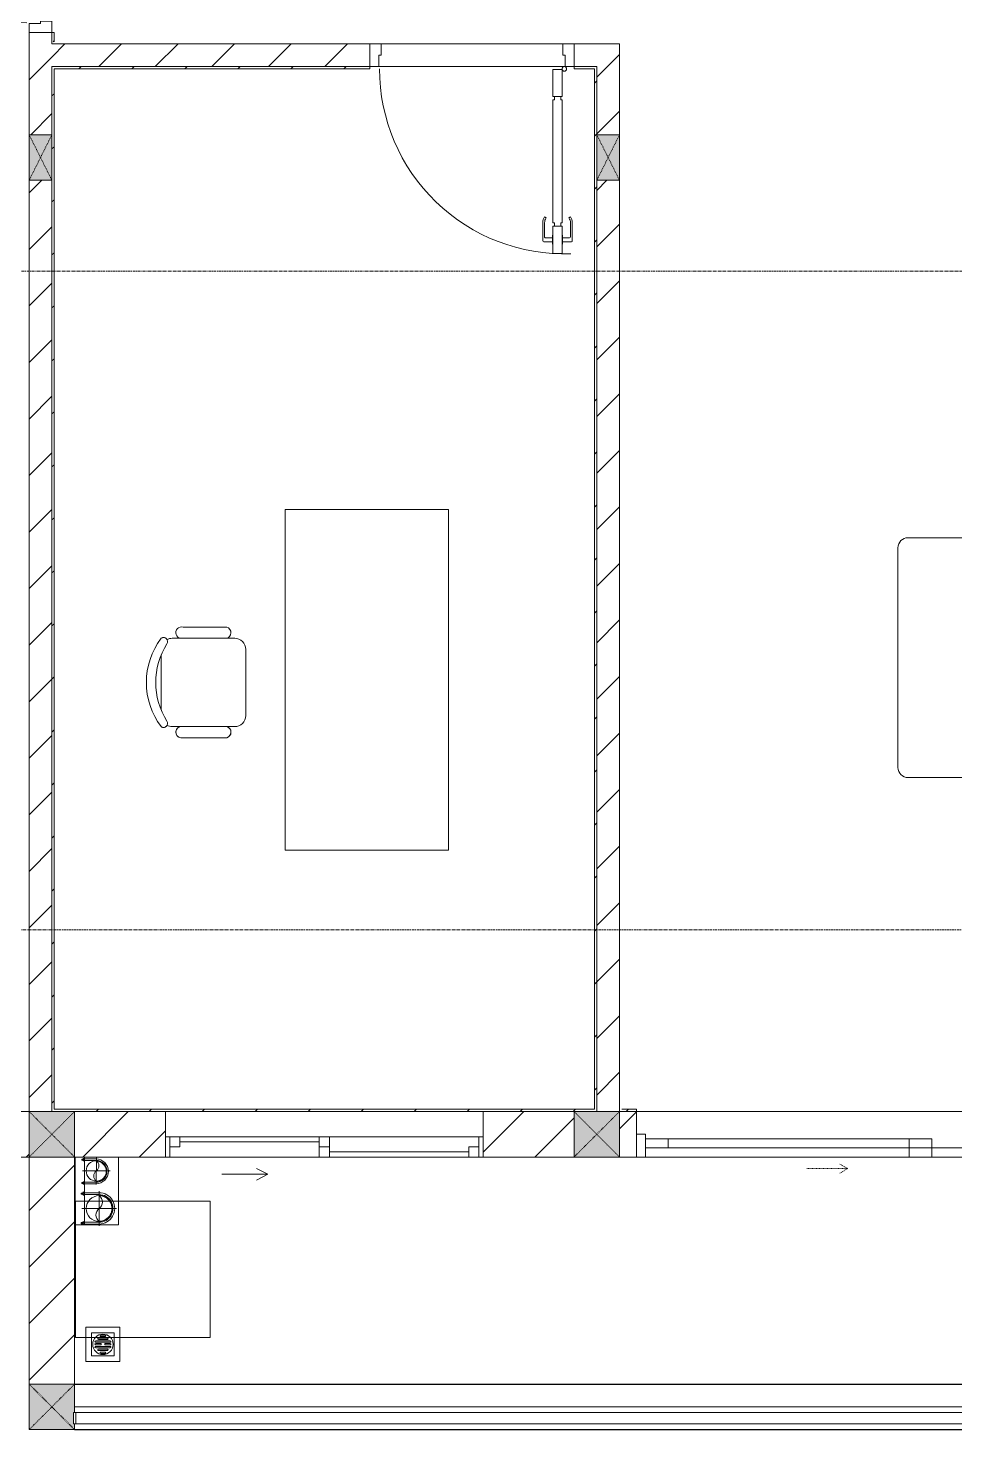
# Model space of a CAD drawing. Header units: millimetres. Extents: x -24439 to 198341, y -52871 to 149926.
# Drawn here: x 86273 to 90355, y 23335 to 29507 of the extents above; entities that cross this region are included whole.
import ezdxf

# ---------------------------------------------------------------- set-up
doc = ezdxf.new("R2010")
doc.units = ezdxf.units.MM
for name, pattern in [('Dash', [6, 3, -3]), ('Grid Line', [22.225, 12.7, -3.175, 3.175, -3.175]), ('IMPORT-CENTER _3_', [10.16, 6.35, -1.27, 1.27, -1.27])]:
    doc.linetypes.add(name, pattern=pattern)
for name, color, linetype, lineweight in [('0-1', 7, 'Continuous', 5), ('A-DETL-GENF-1', 9, 'Continuous', 9), ('A-DOOR', 31, 'Continuous', 9), ('A-DOOR-1', 9, 'Continuous', 9), ('A-DOOR-FRAM', 31, 'Continuous', 9), ('A-DOOR-HDLN', 31, 'Dash', 9), ('A-FLOR-1', 9, 'Continuous', 9), ('A-FLOR-HRAL', 11, 'Continuous', 9), ('A-GLAZ', 151, 'Continuous', 9), ('A-WALL', 113, 'Continuous', 9), ('A-WALL-1', 253, 'Continuous', 18), ('A-WALL-2', 9, 'Continuous', 9), ('A-WALL-3', 113, 'Continuous', 18), ('A-WALL-PATT-1', 10, 'Continuous', 9), ('A-WALL-PATT-2', 9, 'Continuous', 9), ('A-WALL-PATT-3', 111, 'Continuous', 9), ('G-IMPT', 8, 'Continuous', 9), ('G-IMPT-1', 9, 'Continuous', 9), ('G-IMPT-2', 8, 'IMPORT-CENTER _3_', 9), ('I-FURN', 30, 'Continuous', 9), ('I-FURN-1', 9, 'Continuous', 9), ('I-WALL-1', 253, 'Continuous', 18), ('M-EQPM', 50, 'Continuous', 9), ('S-BEAM-1', 9, 'Continuous', 9), ('S-COLS', 52, 'Continuous', 9), ('S-COLS-1', 254, 'Continuous', 5), ('S-COLS-2', 253, 'Continuous', 18), ('S-COLS-3', 9, 'Continuous', 9), ('S-COLS-4', 52, 'Continuous', 18), ('S-COLS-5', 52, 'Dash', 9), ('S-COLS-HDLN', 52, 'Dash', 9), ('S-COLS-HDLN-1', 9, 'Dash', 9), ('S-GRID-1', 1, 'Grid Line', 9)]:
    doc.layers.add(name, color=color, linetype=linetype, lineweight=lineweight)
pattern_1 = [(45, (0, 0), (-124.4508, 124.4508), [])]
pattern_2 = [(45, (0, 0), (-116.67262, 116.67262), [])]

# ---------------------------------------------------------------- blocks, each defined once
blk = doc.blocks.new('NCV_TKTC_KET CAU_rvt-1-TKCS_MB ĐỊNH VỊ CAO ĐỘ THIẾT KẾ')
at = {"layer": 'S-BEAM-1'}
for p, q in [((91652.5, 23535.3), (86477.6, 23535.3)), ((86477.6, 23335.3), (91652.5, 23335.3))]:
    blk.add_line(p, q, dxfattribs=at)
blk = doc.blocks.new('LOBBY_SOFA_1 - LOBBY_SOFA_1-V40-TKCS_MB ĐỊNH VỊ CAO ĐỘ THIẾT KẾ')
at = {"layer": 'I-FURN'}
for p, q in [((-2556, -10), (-2556, -660)), ((-708, -660), (-708, -10)), ((-2457, -66), (-2457, -660)), ((-807, -66), (-2457, -66)), ((-807, -660), (-807, -66)), ((-807, -143), (-2457, -143)), ((-1907, -143), (-1907, -660)), ((-1357, -143), (-1357, -660)), ((-3128.2, -193.5), (-2688.2, -193.5)), ((-3128.2, -633.5), (-3128.2, -193.5)), ((-2688.2, -193.5), (-2688.2, -633.5)), ((-575.9, -193.5), (-575.9, -633.5)), ((-135.9, -193.5), (-575.9, -193.5)), ((-135.9, -633.5), (-135.9, -193.5)), ((-2915.4, -269), (-2915.4, -401)), ((-348.6, -269), (-348.6, -401)), ((-2915.4, -357), (-2981.4, -423)), ((-2849.4, -423), (-2915.4, -357)), ((-414.6, -423), (-348.6, -357)), ((-348.6, -357), (-282.6, -423)), ((-2937.4, -423), (-3069.4, -423)), ((-2981.4, -423), (-2915.4, -489)), ((-2915.4, -489), (-2849.4, -423)), ((-2893.4, -423), (-2761.4, -423)), ((-370.6, -423), (-502.6, -423)), ((-348.6, -489), (-414.6, -423)), ((-282.6, -423), (-348.6, -489)), ((-326.6, -423), (-194.6, -423)), ((-2915.4, -445), (-2915.4, -577)), ((-348.6, -445), (-348.6, -577)), ((-2688.2, -633.5), (-3128.2, -633.5)), ((-2556, -660), (-708, -660)), ((-575.9, -633.5), (-135.9, -633.5)), ((-1160.3, -1020.5), (-2128.3, -1020.5)), ((-2172.3, -1064.5), (-2172.3, -1504.5)), ((-1116.3, -1504.5), (-1116.3, -1064.5)), ((-2128.3, -1548.5), (-1160.3, -1548.5))]:
    blk.add_line(p, q, dxfattribs=at)
for centre, radius in [((-2915.4, -423), 154), ((-348.6, -423), 154), ((-2915.4, -423), 22), ((-348.6, -423), 22)]:
    blk.add_circle(centre, radius, dxfattribs=at)
for centre, start, end in [((-2128.3, -1064.5), 90, 180), ((-1160.3, -1064.5), 0, 90), ((-2128.3, -1504.5), 180, 270), ((-1160.3, -1504.5), 270, 0)]:
    blk.add_arc(centre, 44, start, end, dxfattribs=at)
at = {"layer": 'I-FURN-1'}
for p, q in [((-2556, -10), (-2556, -660)), ((-708, -660), (-708, -10)), ((-2688.2, -193.5), (-3128.2, -193.5)), ((-3128.2, -193.5), (-3128.2, -633.5)), ((-2688.2, -633.5), (-2688.2, -193.5)), ((-135.9, -193.5), (-575.9, -193.5)), ((-575.9, -193.5), (-575.9, -633.5)), ((-135.9, -633.5), (-135.9, -193.5)), ((-3128.2, -633.5), (-2688.2, -633.5)), ((-2556, -660), (-708, -660)), ((-575.9, -633.5), (-135.9, -633.5)), ((-1160.3, -1020.5), (-2128.3, -1020.5)), ((-2172.3, -1064.5), (-2172.3, -1504.5)), ((-1116.3, -1504.5), (-1116.3, -1064.5)), ((-2128.3, -1548.5), (-1160.3, -1548.5))]:
    blk.add_line(p, q, dxfattribs=at)
for centre, start, end in [((-2128.3, -1064.5), 90, 180), ((-1160.3, -1064.5), 0, 90), ((-2128.3, -1504.5), 180, 270), ((-1160.3, -1504.5), 270, 0)]:
    blk.add_arc(centre, 44, start, end, dxfattribs=at)
blk = doc.blocks.new('BAN LV A - BAN LV A_dwg_ban hoc2-348006-TKCS_MB ĐỊNH VỊ CAO ĐỘ THIẾT KẾ')
at = {"layer": 'I-FURN'}
for p, q in [((145.8, 437.4), (-145.8, 437.4)), ((-194.4, 388.8), (-194.4, 113.4)), ((194.4, 113.4), (194.4, 388.8)), ((-243, 354.4), (-243, 162)), ((194.4, 351.4), (194.4, 150.8)), ((243.7, 162), (243.7, 354.4)), ((-120.5, 64.8), (120.5, 64.8))]:
    blk.add_line(p, q, dxfattribs=at)
at = {"layer": 'I-FURN', "flags": 128}
blk.add_lwpolyline([(-737.8, 610.5), (-737.8, 1330.5), (-154.9, 1330.5), (762.2, 1330.5), (762.2, 610.5)], close=True, dxfattribs=at)
at = {"layer": 'I-FURN'}
for centre, radius, start, end in [((-145.8, 388.8), 48.6, 90, 180), ((145.8, 388.8), 48.6, 360, 90), ((-218.7, 347.3), 25.3, 343.7398, 163.7398), ((219.4, 347.3), 25.3, 16.2602, 170.70537), ((-218.7, 154.9), 25.3, 163.7398, 16.2602), ((219.4, 154.9), 25.3, 189.29463, 16.2602), ((-180.2, 75.4), 17.8, 57.97259, 216.69006), ((-145.8, 113.4), 48.6, 180, 207.58444), ((0, 324), 324, 233.1301, 306.8699), ((0, 359.3), 318.2, 237.57575, 302.42425), ((180.2, 75.4), 17.8, 323.30994, 122.02741), ((145.8, 113.4), 48.6, 332.41556, 0)]:
    blk.add_arc(centre, radius, start, end, dxfattribs=at)
blk = doc.blocks.new('BAN LV A - BAN LV A_dwg-348005-TKCS_MB ĐỊNH VỊ CAO ĐỘ THIẾT KẾ')
at = {"extrusion": (0, 0, -1), "zscale": -1, "rotation": 180}
blk.add_blockref('BAN LV A - BAN LV A_dwg_ban hoc2-348006-TKCS_MB ĐỊNH VỊ CAO ĐỘ THIẾT KẾ', (-729, 1383.7), dxfattribs=at)
blk = doc.blocks.new('BAN LV A - BAN LV A-348231-TKCS_MB ĐỊNH VỊ CAO ĐỘ THIẾT KẾ')
at = {"layer": 'I-FURN-1'}
for p, q in [((534.6, 1270.3), (534.6, 1235.9)), ((923.4, 1232.9), (923.4, 1270.3)), ((486, 1221.7), (486, 1029.3)), ((972.7, 1029.3), (972.7, 1221.7)), ((534.6, 1029.3), (534.6, 994.9)), ((923.4, 994.9), (923.4, 1032.3)), ((583.2, 946.3), (874.8, 946.3)), ((1491.2, 773.2), (-8.8, 773.2)), ((-8.8, 773.2), (-8.8, 53.2)), ((1491.2, 53.2), (1491.2, 773.2)), ((-8.8, 53.2), (1491.2, 53.2))]:
    blk.add_line(p, q, dxfattribs=at)
for centre, radius, start, end in [((729, 1059.7), 324, 53.1301, 126.8699), ((548.9, 1308.3), 17.8, 143.30994, 240.59603), ((909.2, 1308.3), 17.8, 299.40397, 36.69006), ((510.3, 1228.8), 25.3, 16.2602, 196.2602), ((583.2, 1270.3), 48.6, 152.41556, 180), ((874.8, 1270.3), 48.6, 360, 27.58444), ((948.4, 1228.8), 25.3, 343.7398, 170.70537), ((510.3, 1036.4), 25.3, 196.2602, 343.7398), ((583.2, 994.9), 48.6, 180, 270), ((874.8, 994.9), 48.6, 270, 360), ((948.4, 1036.4), 25.3, 189.29463, 343.7398)]:
    blk.add_arc(centre, radius, start, end, dxfattribs=at)
blk.add_blockref('BAN LV A - BAN LV A_dwg-348005-TKCS_MB ĐỊNH VỊ CAO ĐỘ THIẾT KẾ', (0, 0))
blk = doc.blocks.new('MAY GIAT - MAY GIAT_dwg-V4-TKCS_MB ĐỊNH VỊ CAO ĐỘ THIẾT KẾ')
at = {"layer": 'G-IMPT-1', "flags": 128}
blk.add_lwpolyline([(5, 596.6), (5, 2.3), (605, 2.3), (605, 596.6)], close=True, dxfattribs=at)
blk = doc.blocks.new('MAY GIAT - MAY GIAT-V41-TKCS_MB ĐỊNH VỊ CAO ĐỘ THIẾT KẾ')
at = {"layer": 'I-FURN-1'}
for p, q in [((5, 596.6), (5, 2.3)), ((605, 596.6), (5, 596.6)), ((605, 2.3), (605, 596.6)), ((5, 2.3), (605, 2.3))]:
    blk.add_line(p, q, dxfattribs=at)
blk.add_blockref('MAY GIAT - MAY GIAT_dwg-V4-TKCS_MB ĐỊNH VỊ CAO ĐỘ THIẾT KẾ', (0, 0))
blk = doc.blocks.new('DOOR_CW_01 CANH MO-PANEL KINH - DIW_01-900x2200-CỬA GỖ VÂN LAMINATE-553393-TKCS_MB ĐỊNH VỊ CAO ĐỘ THIẾT KẾ')
at = {"layer": 'A-DETL-GENF-1'}
for p, q in [((-397, 872), (-357, 872)), ((-397, 752), (-397, 872)), ((-357, 872), (-357, 752)), ((-442, 737), (-442, 816.5)), ((-399, 820.5), (-438, 820.5)), ((-399, 803.5), (-430, 803.5)), ((-399, 831.8), (-397, 831.8)), ((-399, 792.2), (-399, 831.8)), ((-397, 792.2), (-397, 831.8)), ((-357, 792.2), (-357, 831.8)), ((-355, 831.8), (-357, 831.8)), ((-355, 792.2), (-355, 831.8)), ((-355, 820.5), (-316, 820.5)), ((-355, 803.5), (-324, 803.5)), ((-312, 737), (-312, 816.5)), ((-434, 799.5), (-434, 737)), ((-397, 792.2), (-399, 792.2)), ((-357, 752), (-397, 752)), ((-363, 752), (-391, 752)), ((-391, 752), (-391, 738)), ((-363, 738), (-363, 752)), ((-357, 792.2), (-355, 792.2)), ((-320, 799.5), (-320, 737)), ((-433.9, 711.2), (-427.3, 715.8)), ((-397, 738), (-391, 738)), ((-397, 738), (-397, 196)), ((-357, 738), (-363, 738)), ((-357, 196), (-357, 738)), ((-320.1, 711.2), (-326.7, 715.8)), ((-397, 196), (-391, 196)), ((-391, 196), (-391, 182)), ((-357, 196), (-363, 196)), ((-363, 182), (-363, 196)), ((-357, 182), (-397, 182)), ((-397, 182), (-397, 62)), ((-391, 182), (-363, 182)), ((-357, 62), (-357, 182)), ((-397, 62), (-357, 62))]:
    blk.add_line(p, q, dxfattribs=at)
blk.add_circle((-407, 60), 10, dxfattribs=at)
for centre, radius, start, end in [((-407, 60), 814, 360, 92), ((-438, 816.5), 4, 90, 180), ((-430, 799.5), 4, 90, 180), ((-324, 799.5), 4, 360, 90), ((-316, 816.5), 4, 0, 90), ((-397, 737), 45, 180, 215), ((-397, 737), 37, 180, 215), ((-357, 737), 37, 325, 0), ((-357, 737), 45, 325, 0)]:
    blk.add_arc(centre, radius, start, end, dxfattribs=at)
at = {"layer": 'A-DOOR-1'}
for p, q in [((-410, 50), (-450, 50)), ((-450, 50), (-450, -50)), ((-410, 0), (-410, 50)), ((-400, 0), (-410, 0)), ((-407, 50), (-382, 50)), ((-400, -50), (-400, 0)), ((410, 0), (400, 0)), ((400, 0), (400, -50)), ((450, 50), (410, 50)), ((410, 50), (410, 0)), ((450, -50), (450, 50)), ((-450, -50), (-400, -50)), ((400, -50), (450, -50))]:
    blk.add_line(p, q, dxfattribs=at)
blk = doc.blocks.new('DOOR_CW_01 CANH MO-PANEL KINH - DIW_01-900x2200-CỬA GỖ VÂN LAMINATE-553375-TKCS_MB ĐỊNH VỊ CAO ĐỘ THIẾT KẾ')
at = {"layer": 'A-DETL-GENF-1'}
for p, q in [((-397, -182), (-397, -62)), ((-397, -62), (-357, -62)), ((-357, -62), (-357, -182)), ((-357, -182), (-397, -182)), ((-391, -196), (-391, -182)), ((-391, -182), (-363, -182)), ((-363, -182), (-363, -196)), ((-397, -196), (-391, -196)), ((-397, -738), (-397, -196)), ((-357, -196), (-363, -196)), ((-357, -196), (-357, -738)), ((-442, -737), (-442, -816.5)), ((-434, -799.5), (-434, -737)), ((-433.9, -711.2), (-427.3, -715.8)), ((-397, -738), (-391, -738)), ((-391, -752), (-391, -738)), ((-357, -738), (-363, -738)), ((-363, -738), (-363, -752)), ((-320.1, -711.2), (-326.7, -715.8)), ((-320, -799.5), (-320, -737)), ((-312, -737), (-312, -816.5)), ((-399, -792.2), (-399, -831.8)), ((-397, -792.2), (-399, -792.2)), ((-357, -752), (-397, -752)), ((-397, -752), (-397, -872)), ((-397, -792.2), (-397, -831.8)), ((-363, -752), (-391, -752)), ((-357, -872), (-357, -752)), ((-357, -792.2), (-357, -831.8)), ((-357, -792.2), (-355, -792.2)), ((-355, -792.2), (-355, -831.8)), ((-399, -820.5), (-438, -820.5)), ((-399, -803.5), (-430, -803.5)), ((-399, -831.8), (-397, -831.8)), ((-355, -831.8), (-357, -831.8)), ((-355, -803.5), (-324, -803.5)), ((-355, -820.5), (-316, -820.5)), ((-397, -872), (-357, -872))]:
    blk.add_line(p, q, dxfattribs=at)
blk.add_circle((-407, -60), 10, dxfattribs=at)
for centre, radius, start, end in [((-407, -60), 814, 268, 0), ((-397, -737), 45, 145, 180), ((-397, -737), 37, 145, 180), ((-357, -737), 37, 0, 35), ((-357, -737), 45, 360, 35), ((-430, -799.5), 4, 180, 270), ((-324, -799.5), 4, 270, 0), ((-438, -816.5), 4, 180, 270), ((-316, -816.5), 4, 270, 0)]:
    blk.add_arc(centre, radius, start, end, dxfattribs=at)
at = {"layer": 'A-DOOR-1'}
for p, q in [((-450, -50), (-450, 50)), ((-450, 50), (-400, 50)), ((-400, 50), (-400, 0)), ((400, 0), (400, 50)), ((400, 50), (450, 50)), ((450, 50), (450, -50)), ((-410, -50), (-450, -50)), ((-410, 0), (-410, -50)), ((-400, 0), (-410, 0)), ((-407, -50), (-382, -50)), ((410, 0), (400, 0)), ((410, -50), (410, 0)), ((450, -50), (410, -50))]:
    blk.add_line(p, q, dxfattribs=at)
blk = doc.blocks.new('G1_SOF - BO TRU - 100x200-V61-TKCS_MB ĐỊNH VỊ CAO ĐỘ THIẾT KẾ')
at = {"layer": 'S-COLS-3'}
blk.add_hatch(color=256, dxfattribs=at).paths.add_polyline_path([(50, -100), (50, 100), (-50, 100), (-50, -100)])
at = {"layer": 'S-COLS-2'}
for p, q in [((50, 100), (-50, 100)), ((-50, 100), (-50, -100)), ((50, -100), (50, 100)), ((-50, -100), (50, -100))]:
    blk.add_line(p, q, dxfattribs=at)
at = {"layer": 'S-COLS-HDLN-1'}
for p, q in [((50, 100), (-50, -100)), ((-50, 100), (50, -100))]:
    blk.add_line(p, q, dxfattribs=at)
blk = doc.blocks.new('NCV_TKTC_TANG 1_rvt-1-TKCS_MB ĐỊNH VỊ CAO ĐỘ THIẾT KẾ')
at = {"layer": 'A-WALL-PATT-1'}
h = blk.add_hatch(dxfattribs=at)
h.set_pattern_fill('FP_2', color=256, style=0, pattern_type=2)
h.set_pattern_definition(pattern_1)
h.paths.add_polyline_path([(86377.6, 24737.4), (86377.6, 28836.9), (86277.6, 28836.9), (86277.6, 24737.4)])
h.paths.add_polyline_path([(86277.6, 29036.9), (86377.6, 29036.9), (86377.6, 29486.9), (86277.6, 29486.9)])
h.paths.add_polyline_path([(86327.6, 30386.9), (86377.6, 30386.9), (86377.6, 30436.9), (86277.6, 30436.9), (86277.6, 30386.9)])
h = blk.add_hatch(dxfattribs=at)
h.set_pattern_fill('FP_2', color=256, style=0, pattern_type=2)
h.set_pattern_definition(pattern_1)
h.paths.add_polyline_path([(86387.6, 29336.9), (87777.6, 29336.9), (87777.6, 29436.9), (86377.6, 29436.9), (86377.6, 29336.9)])
h.paths.add_polyline_path([(88677.6, 29336.9), (88877.6, 29336.9), (88877.6, 29436.9), (88677.6, 29436.9), (88677.6, 29386.9)])
h = blk.add_hatch(dxfattribs=at)
h.set_pattern_fill('FP_2', color=256, style=0, pattern_type=2)
h.set_pattern_definition(pattern_1)
h.paths.add_polyline_path([(88877.6, 24736.9), (88877.6, 28836.9), (88777.6, 28836.9), (88777.6, 24736.9)])
h.paths.add_polyline_path([(88777.6, 29036.9), (88877.6, 29036.9), (88877.6, 29336.9), (88777.6, 29336.9)])
at = {"layer": 'A-WALL-PATT-2'}
h = blk.add_hatch(dxfattribs=at)
h.set_pattern_fill('FP_3', color=256, style=0, pattern_type=2)
h.set_pattern_definition(pattern_2)
h.paths.add_polyline_path([(86387.6, 29446.9), (86387.6, 29486.9), (86377.6, 29486.9), (86377.6, 29446.9)])
h.paths.add_polyline_path([(86377.6, 30386.9), (86387.6, 30386.9), (86387.6, 31036.9), (86377.6, 31036.9), (86377.6, 30436.9)])
h = blk.add_hatch(dxfattribs=at)
h.set_pattern_fill('FP_3', color=256, style=0, pattern_type=2)
h.set_pattern_definition(pattern_2)
h.paths.add_polyline_path([(86377.6, 24736.9), (86387.6, 24736.9), (86387.6, 29336.9), (86377.6, 29336.9), (86377.6, 25077)])
h = blk.add_hatch(dxfattribs=at)
h.set_pattern_fill('FP_3', color=256, style=0, pattern_type=2)
h.set_pattern_definition(pattern_2)
h.paths.add_polyline_path([(88677.6, 29326.9), (88767.6, 29326.9), (88767.6, 29336.9), (88677.6, 29336.9)])
h.paths.add_polyline_path([(86454.7, 29326.9), (87777.6, 29326.9), (87777.6, 29336.9), (86387.6, 29336.9), (86387.6, 29326.9)])
h = blk.add_hatch(dxfattribs=at)
h.set_pattern_fill('FP_3', color=256, style=0, pattern_type=2)
h.set_pattern_definition(pattern_2)
h.paths.add_polyline_path([(88767.6, 24736.9), (88777.6, 24736.9), (88777.6, 29336.9), (88767.6, 29336.9), (88767.6, 24746.9)])
h = blk.add_hatch(dxfattribs=at)
h.set_pattern_fill('FP_3', color=256, style=0, pattern_type=2)
h.set_pattern_definition(pattern_2)
h.paths.add_polyline_path([(86454.7, 24736.9), (88767.6, 24736.9), (88767.6, 24746.9), (86387.6, 24746.9), (86387.6, 24736.9)])
h = blk.add_hatch(dxfattribs=at)
h.set_pattern_fill('FP_3', color=256, style=0, pattern_type=2)
h.set_pattern_definition(pattern_2)
h.paths.add_polyline_path([(88877.6, 24736.9), (88952.6, 24736.9), (88952.6, 24746.9), (88877.6, 24746.9)])
h.paths.add_polyline_path([(91452.6, 24736.9), (91542.6, 24736.9), (91542.6, 24746.9), (91452.6, 24746.9)])
at = {"layer": 'A-FLOR-1'}
for p, q in [((87827.6, 29436.9), (88627.6, 29436.9)), ((88637.6, 29336.9), (87817.6, 29336.9)), ((91452.6, 24736.9), (88952.6, 24736.9)), ((88952.6, 24736.9), (91452.6, 24736.9)), ((88992.6, 24536.9), (90152.6, 24536.9)), ((86477.6, 23536.9), (91652.6, 23536.9))]:
    blk.add_line(p, q, dxfattribs=at)
at = {"layer": 'A-WALL-1'}
for p, q in [((86377.6, 29436.9), (86377.6, 29446.9)), ((88877.6, 29336.9), (88877.6, 29436.9)), ((86377.6, 29036.9), (86377.6, 29336.9)), ((88767.6, 29336.9), (88777.6, 29336.9)), ((88777.6, 29336.9), (88777.6, 29036.9)), ((88877.6, 29036.9), (88877.6, 29336.9)), ((86377.6, 24737.4), (86377.6, 28836.9)), ((88777.6, 28836.9), (88777.6, 24736.9)), ((88877.6, 24736.9), (88877.6, 28836.9)), ((86277.6, 24737.4), (86377.6, 24737.4)), ((88777.6, 24736.9), (88877.6, 24736.9))]:
    blk.add_line(p, q, dxfattribs=at)
at = {"layer": 'A-WALL-2'}
for p, q in [((86277.6, 29486.9), (86277.6, 29036.9)), ((86377.6, 29446.9), (86377.6, 29486.9)), ((86377.6, 29486.9), (86377.6, 29446.9)), ((87777.6, 29436.9), (86377.6, 29436.9)), ((87827.6, 29436.9), (88627.6, 29436.9)), ((88877.6, 29436.9), (88677.6, 29436.9)), ((86387.6, 29336.9), (86377.6, 29336.9)), ((86387.6, 29336.9), (87777.6, 29336.9)), ((87777.6, 29336.9), (86387.6, 29336.9)), ((88637.6, 29336.9), (87817.6, 29336.9)), ((88677.6, 29336.9), (88767.6, 29336.9)), ((88767.6, 29336.9), (88677.6, 29336.9)), ((86277.6, 28836.9), (86277.6, 24737.4))]:
    blk.add_line(p, q, dxfattribs=at)
at = {"layer": 'I-WALL-1'}
for p, q in [((86387.6, 29486.9), (86377.6, 29486.9)), ((86387.6, 29446.9), (86387.6, 29486.9)), ((86377.6, 29336.9), (86377.6, 29036.9)), ((86387.6, 24746.9), (86387.6, 29326.9)), ((86387.6, 29326.9), (87777.6, 29326.9)), ((87777.6, 29326.9), (87777.6, 29336.9)), ((88677.6, 29336.9), (88677.6, 29326.9)), ((88677.6, 29326.9), (88767.6, 29326.9)), ((88777.6, 29336.9), (88767.6, 29336.9)), ((88767.6, 29326.9), (88767.6, 24746.9)), ((88777.6, 29036.9), (88777.6, 29336.9)), ((86377.6, 28836.9), (86377.6, 24736.9)), ((88777.6, 24736.9), (88777.6, 28836.9)), ((86377.6, 24736.9), (86387.6, 24736.9)), ((88767.6, 24746.9), (86387.6, 24746.9)), ((86387.6, 24736.9), (86877.6, 24736.9)), ((88277.6, 24736.9), (88767.6, 24736.9)), ((88767.6, 24736.9), (88777.6, 24736.9)), ((88877.6, 24746.9), (88877.6, 24736.9)), ((88877.6, 24736.9), (88952.6, 24736.9)), ((88952.6, 24746.9), (88887.6, 24746.9)), ((88952.6, 24736.9), (88952.6, 24746.9))]:
    blk.add_line(p, q, dxfattribs=at)
at = {"layer": 'A-DOOR-1'}
for name, p, rotation in [('DOOR_CW_01 CANH MO-PANEL KINH - DIW_01-900x2200-CỬA GỖ VÂN LAMINATE-553375-TKCS_MB ĐỊNH VỊ CAO ĐỘ THIẾT KẾ', (86327.6, 29936.9), 269.9999999999999), ('DOOR_CW_01 CANH MO-PANEL KINH - DIW_01-900x2200-CỬA GỖ VÂN LAMINATE-553393-TKCS_MB ĐỊNH VỊ CAO ĐỘ THIẾT KẾ', (88227.6, 29386.9), 180)]:
    blk.add_blockref(name, p, dxfattribs=dict(at, rotation=rotation))
at = {"layer": 'I-FURN-1'}
for name, p, rotation in [('LOBBY_SOFA_1 - LOBBY_SOFA_1-V40-TKCS_MB ĐỊNH VỊ CAO ĐỘ THIẾT KẾ', (91652.6, 25090.9), 270.0000000000001), ('BAN LV A - BAN LV A-348231-TKCS_MB ĐỊNH VỊ CAO ĐỘ THIẾT KẾ', (88177.6, 25896.9), 90.00000000000031), ('MAY GIAT - MAY GIAT-V41-TKCS_MB ĐỊNH VỊ CAO ĐỘ THIẾT KẾ', (87077.6, 23736.9), 90.00000000000031)]:
    blk.add_blockref(name, p, dxfattribs=dict(at, rotation=rotation))
at = {"layer": 'S-COLS-3', "rotation": 180}
for p in [(86327.6, 28936.9), (88827.6, 28936.9)]:
    blk.add_blockref('G1_SOF - BO TRU - 100x200-V61-TKCS_MB ĐỊNH VỊ CAO ĐỘ THIẾT KẾ', p, dxfattribs=at)
blk = doc.blocks.new('1_FAMILY RVT - W01-WxH 1400x1400xmm-389822-TKCS_MB ĐỊNH VỊ CAO ĐỘ THIẾT KẾ')
at = {"layer": 'A-GLAZ'}
for p, q in [((248.4, 172.39), (299.2, 197.79)), ((248.4, 172.39), (299.2, 146.99)), ((248.4, 172.39), (451.6, 172.39)), ((-700, 96.19), (-700, -103.81)), ((700, 96.19), (-700, 96.19)), ((-700, 96.19), (-636.5, 96.19)), ((-680.95, 96.19), (-680.95, 7.29)), ((-636.5, 96.19), (-22.225, 96.19)), ((-636.5, 96.19), (-636.5, 51.74)), ((-636.5, 73.965), (-22.225, 73.965)), ((-22.225, 7.29), (-22.225, 96.19)), ((-22.225, 96.19), (22.225, 96.19)), ((22.225, 96.19), (680.95, 96.19)), ((22.225, 96.19), (22.225, 7.29)), ((680.95, 96.19), (700, 96.19)), ((680.95, 96.19), (680.95, 7.29)), ((700, -103.81), (700, 96.19)), ((-700, 7.29), (-680.95, 7.29)), ((-636.5, 51.74), (-680.95, 51.74)), ((-680.95, 7.29), (-22.225, 7.29)), ((22.225, 51.74), (-22.225, 51.74)), ((-22.225, 7.29), (22.225, 7.29)), ((22.225, 29.515), (636.5, 29.515)), ((22.225, 7.29), (636.5, 7.29)), ((636.5, 51.74), (636.5, 7.29)), ((680.95, 51.74), (636.5, 51.74)), ((636.5, 7.29), (700, 7.29)), ((-700, -103.81), (700, -103.81))]:
    blk.add_line(p, q, dxfattribs=at)
blk = doc.blocks.new('DEG_02-DEG_03 - DEG_02-2500x2400mm-CỬA ĐI 02 CÁNH TRƯỢT-625766-TKCS_MB ĐỊNH VỊ CAO ĐỘ THIẾT KẾ')
at = {"layer": 'A-DOOR'}
for p, q in [((-1110, 100), (-1210, 100)), ((-1210, 100), (-1210, 60)), ((-1110, 60), (-1110, 100)), ((-1110, 100), (-50, 100)), ((50, 100), (-50, 100)), ((-50, 100), (-50, 60)), ((50, 60), (50, 100)), ((-1210, 60), (-1110, 60)), ((-50, 60), (-1110, 60)), ((50, 60), (-50, 60)), ((-50, 60), (-50, 20)), ((-50, 60), (50, 60)), ((-50, 20), (50, 20)), ((50, 20), (50, 60)), ((50, 60), (1110, 60)), ((1110, 20), (50, 20)), ((1210, 60), (1110, 60)), ((1110, 60), (1110, 20)), ((1110, 20), (1210, 20)), ((1210, 20), (1210, 60))]:
    blk.add_line(p, q, dxfattribs=at)
at = {"layer": 'A-DOOR-FRAM'}
for p, q in [((-1210, 100), (-1250, 100)), ((-1250, 100), (-1250, 0)), ((-1210, 0), (-1210, 100)), ((1250, 100), (1210, 100)), ((1210, 100), (1210, 0)), ((1250, 0), (1250, 100)), ((-1250, 0), (-1210, 0)), ((1210, 0), (1250, 0))]:
    blk.add_line(p, q, dxfattribs=at)
at = {"layer": 'A-DOOR-HDLN'}
for p, q in [((-500.4, 151.1), (-320.4, 151.1)), ((-320.4, 151.1), (-355, 171.1)), ((-320.4, 151.1), (-355, 131.1)), ((320.4, 151.1), (355, 171.1)), ((320.4, 151.1), (355, 131.1)), ((500.4, 151.1), (320.4, 151.1))]:
    blk.add_line(p, q, dxfattribs=at)
blk = doc.blocks.new('Railing - 50 x 10mm-1251311-TKCS_MB ĐỊNH VỊ CAO ĐỘ THIẾT KẾ')
at = {"layer": 'A-FLOR-HRAL'}
for p, q in [((25, 5), (-25, 5)), ((-25, 5), (-25, -5)), ((25, -5), (25, 5)), ((-25, -5), (25, -5))]:
    blk.add_line(p, q, dxfattribs=at)
blk = doc.blocks.new('Railing - Railing-1602803-TKCS_MB ĐỊNH VỊ CAO ĐỘ THIẾT KẾ')
at = {"layer": 'A-FLOR-HRAL'}
for p, q in [((91652.6, 23412.4), (86482.6, 23412.4)), ((86482.6, 23362.4), (91652.6, 23362.4))]:
    blk.add_line(p, q, dxfattribs=at)
at = {"extrusion": (0, 0, -1), "zscale": -1, "rotation": 90}
for p in [(-86477.6, 23387.4), (-91657.6, 23387.4)]:
    blk.add_blockref('Railing - 50 x 10mm-1251311-TKCS_MB ĐỊNH VỊ CAO ĐỘ THIẾT KẾ', p, dxfattribs=at)
blk = doc.blocks.new('TKTC_XREF_251221_MB TANG 1 - TKTC_XREF_260130_MB TANG 1_dwg_CUM U_DN100-4202112-TKCS_MB ĐỊNH VỊ CAO ĐỘ THIẾT KẾ')
at = {"layer": 'G-IMPT'}
blk.add_hatch(color=256, dxfattribs=at).paths.add_polyline_path([(0, 61), (0, 57), (14.8, 55.1), (28.5, 49.4), (40.3, 40.3), (49.4, 28.5), (55.1, 14.8), (57, 0), (55.1, -14.8), (49.4, -28.5), (40.3, -40.3), (28.5, -49.4), (14.8, -55.1), (0, -57), (0, -61), (15.8, -58.9), (30.5, -52.8), (43.1, -43.1), (52.8, -30.5), (58.9, -15.8), (61, 0), (58.9, 15.8), (52.8, 30.5), (43.1, 43.1), (30.5, 52.8), (15.8, 58.9)])
for p, q in [((-79.1, 66.6), (-79.1, 63.4)), ((-76.6, 66.6), (-76.6, 63.4)), ((-74.6, 66.6), (-74.6, 63.4)), ((-72.7, 69.3), (-72.7, 60.7)), ((-66.9, 67.9), (-71.7, 67.9)), ((-66.9, 62.1), (-71.7, 62.1)), ((-65, 69), (0, 69)), ((-79.1, -63.4), (-79.1, -66.6)), ((-76.6, -63.4), (-76.6, -66.6)), ((-74.6, -63.4), (-74.6, -66.6)), ((-72.7, -60.7), (-72.7, -69.3)), ((-66.9, -62.1), (-71.7, -62.1)), ((-66.9, -67.9), (-71.7, -67.9)), ((-65, -69), (0, -69))]:
    blk.add_line(p, q, dxfattribs=at)
at = {"layer": 'G-IMPT', "flags": 128}
for points in [[(-72.7, 67.6), (-78.1, 67.6), (-78.1, 62.4), (-72.7, 62.4)], [(-71.7, 59.2), (-66.9, 59.2), (-66.9, 70.8), (-71.7, 70.8)], [(-66.9, 70.8), (-66.9, 72.7), (-65, 72.7), (-65, 57.3), (-66.9, 57.3), (-66.9, 59.2)], [(-65, 61), (0, 61), (0, 57)], [(-72.7, -62.4), (-78.1, -62.4), (-78.1, -67.6), (-72.7, -67.6)], [(-71.7, -70.8), (-66.9, -70.8), (-66.9, -59.2), (-71.7, -59.2)], [(-66.9, -59.2), (-66.9, -57.3), (-65, -57.3), (-65, -72.7), (-66.9, -72.7), (-66.9, -70.8)], [(-65, -61), (0, -61), (0, -57)]]:
    blk.add_lwpolyline(points, dxfattribs=at)
at = {"layer": 'G-IMPT'}
for centre, radius, start, end in [((-78.1, 66.6), 0.96, 90, 180), ((-78.1, 63.4), 0.96, 180, 270), ((-71.1, 69.3), 1.56, 112.61986, 247.38014), ((-67.9, 65), 4.8, 143.1301, 216.8699), ((-71.1, 60.7), 1.56, 112.61986, 247.38014), ((0, 0), 69, 270, 90), ((0, 0), 61, 270, 90), ((0, 0), 57, 270, 90), ((-78.1, -63.4), 0.96, 90, 180), ((-78.1, -66.6), 0.96, 180, 270), ((-71.1, -60.7), 1.56, 112.61986, 247.38014), ((-67.9, -65), 4.8, 143.1301, 216.8699), ((-71.1, -69.3), 1.56, 112.61986, 247.38014)]:
    blk.add_arc(centre, radius, start, end, dxfattribs=at)
blk = doc.blocks.new('TKTC_XREF_251221_MB TANG 1 - TKTC_XREF_260130_MB TANG 1_dwg_$cc-4202122-TKCS_MB ĐỊNH VỊ CAO ĐỘ THIẾT KẾ')
at = {"layer": 'G-IMPT'}
blk.add_circle((0, 0), 0.5, dxfattribs=at)
for centre, radius, start, end in [((0, 0), 0.5, 90, 270), ((0.188, 0.25), 0.313, 126.8699, 233.1301), ((-0.188, -0.25), 0.313, 306.8699, 53.1301)]:
    blk.add_arc(centre, radius, start, end, dxfattribs=at)
at = {"layer": 'G-IMPT-2'}
for p, q in [((-0.673, 0), (0.673, 0)), ((0, -0.673), (0, 0.673))]:
    blk.add_line(p, q, dxfattribs=at)
blk = doc.blocks.new('TKTC_XREF_251221_MB TANG 1 - TKTC_XREF_260130_MB TANG 1_dwg_CUM U_DN100-4202115-TKCS_MB ĐỊNH VỊ CAO ĐỘ THIẾT KẾ')
at = {"layer": 'G-IMPT'}
blk.add_hatch(color=256, dxfattribs=at).paths.add_polyline_path([(0, -61), (0, -57), (14.8, -55.1), (28.5, -49.4), (40.3, -40.3), (49.4, -28.5), (55.1, -14.8), (57, 0), (55.1, 14.8), (49.4, 28.5), (40.3, 40.3), (28.5, 49.4), (14.8, 55.1), (0, 57), (0, 61), (15.8, 58.9), (35.4, 49), (43.1, 43.1), (52.8, 30.5), (58.9, 15.8), (61, 0), (58.9, -15.8), (52.8, -30.5), (43.1, -43.1), (30.5, -52.8), (15.8, -58.9)])
for p, q in [((-79.1, 66.6), (-79.1, 63.4)), ((-76.6, 66.6), (-76.6, 63.4)), ((-74.6, 66.6), (-74.6, 63.4)), ((-72.7, 69.3), (-72.7, 60.7)), ((-66.9, 67.9), (-71.7, 67.9)), ((-66.9, 62.1), (-71.7, 62.1)), ((-65, 69), (0, 69)), ((-72.7, -60.7), (-72.7, -69.3)), ((-79.1, -63.4), (-79.1, -66.6)), ((-76.6, -63.4), (-76.6, -66.6)), ((-74.6, -63.4), (-74.6, -66.6)), ((-66.9, -62.1), (-71.7, -62.1)), ((-66.9, -67.9), (-71.7, -67.9)), ((-65, -69), (0, -69))]:
    blk.add_line(p, q, dxfattribs=at)
at = {"layer": 'G-IMPT', "flags": 128}
for points in [[(-72.7, 67.6), (-78.1, 67.6), (-78.1, 62.4), (-72.7, 62.4)], [(-71.7, 59.2), (-66.9, 59.2), (-66.9, 70.8), (-71.7, 70.8)], [(-66.9, 70.8), (-66.9, 72.7), (-65, 72.7), (-65, 57.3), (-66.9, 57.3), (-66.9, 59.2)], [(-65, 61), (0, 61), (0, 57)], [(-71.7, -70.8), (-66.9, -70.8), (-66.9, -59.2), (-71.7, -59.2)], [(-66.9, -59.2), (-66.9, -57.3), (-65, -57.3), (-65, -72.7), (-66.9, -72.7), (-66.9, -70.8)], [(-65, -61), (0, -61), (0, -57)], [(-72.7, -62.4), (-78.1, -62.4), (-78.1, -67.6), (-72.7, -67.6)]]:
    blk.add_lwpolyline(points, dxfattribs=at)
at = {"layer": 'G-IMPT'}
for centre, radius, start, end in [((-78.1, 66.6), 0.96, 90, 180), ((-78.1, 63.4), 0.96, 180, 270), ((-71.1, 69.3), 1.56, 112.61986, 247.38014), ((-67.9, 65), 4.8, 143.1301, 216.8699), ((-71.1, 60.7), 1.56, 112.61986, 247.38014), ((0, 0), 69, 270, 90), ((0, 0), 61, 270, 90), ((0, 0), 57, 270, 90), ((-71.1, -60.7), 1.56, 112.61986, 247.38014), ((-78.1, -63.4), 0.96, 90, 180), ((-78.1, -66.6), 0.96, 180, 270), ((-67.9, -65), 4.8, 143.1301, 216.8699), ((-71.1, -69.3), 1.56, 112.61986, 247.38014)]:
    blk.add_arc(centre, radius, start, end, dxfattribs=at)
blk = doc.blocks.new('TKTC_XREF_251221_MB TANG 1 - TKTC_XREF_260130_MB TANG 1_dwg_$cc-4202121-TKCS_MB ĐỊNH VỊ CAO ĐỘ THIẾT KẾ')
at = {"layer": 'G-IMPT'}
blk.add_circle((0, 0), 0.5, dxfattribs=at)
for centre, radius, start, end in [((0, 0), 0.5, 90, 270), ((0.188, 0.25), 0.313, 126.8699, 233.1301), ((-0.188, -0.25), 0.313, 306.8699, 53.1301)]:
    blk.add_arc(centre, radius, start, end, dxfattribs=at)
at = {"layer": 'G-IMPT-2'}
for p, q in [((0, -0.673), (0, 0.673)), ((-0.673, 0), (0.673, 0))]:
    blk.add_line(p, q, dxfattribs=at)
blk = doc.blocks.new('TKTC_XREF_251221_MB TANG 1 - TKTC_XREF_260130_MB TANG 1_dwg_THU NUOC - THU NUOC-444531-TKCS_MB TẦNG 1-4202120-TKCS_MB ĐỊNH VỊ CAO ĐỘ THIẾT KẾ')
at = {"layer": 'M-EQPM'}
for p, q in [((-23.3, 10.8), (40.9, 10.8)), ((40.9, 4.8), (-23.3, 4.8)), ((-11, 23.3), (28.5, 23.3)), ((28.5, 17.3), (-11, 17.3)), ((-1.1, 35.6), (18.5, 35.6)), ((18.5, 29.6), (-1.1, 29.6)), ((-23.3, -13.6), (40.9, -13.6)), ((40.9, -19.6), (-23.3, -19.6)), ((-11, -26.1), (28.5, -26.1)), ((28.5, -32.1), (-11, -32.1)), ((-1.1, -38.5), (18.5, -38.5)), ((18.5, -44.5), (-1.1, -44.5))]:
    blk.add_line(p, q, dxfattribs=at)
at = {"layer": 'M-EQPM', "flags": 128}
for points in [[(83.7, -79.4), (83.7, 70.6), (-66.3, 70.6), (-66.3, -79.4)], [(58.7, -54.4), (58.7, 45.6), (-41.3, 45.6), (-41.3, -54.4)]]:
    blk.add_lwpolyline(points, close=True, dxfattribs=at)
for points in [[(-23.3, -1.2), (0.7, -1.2), (0.7, -7.2), (-23.3, -7.2)], [(40.9, -7.2), (16.7, -7.2), (16.7, -1.2), (40.9, -1.2)]]:
    blk.add_lwpolyline(points, dxfattribs=at)
at = {"layer": 'M-EQPM'}
for centre, radius, start, end in [((8.7, -4.4), 45, 360, 180), ((8.7, -4.4), 45, 360, 180), ((-23.3, 7.8), 3, 90, 270), ((-11, 20.3), 3, 90, 270), ((-1.1, 32.6), 3, 90, 270), ((18.5, 32.6), 3, 270, 90), ((28.5, 20.3), 3, 270, 90), ((40.9, 7.8), 3, 270, 90), ((8.7, -4.4), 45, 180, 360), ((8.7, -4.4), 45, 180, 360), ((-23.3, -4.2), 3, 90, 270), ((-23.3, -16.6), 3, 90, 270), ((-11, -29.1), 3, 90, 270), ((-1.1, -41.5), 3, 90, 270), ((18.5, -41.5), 3, 270, 90), ((28.5, -29.1), 3, 270, 90), ((40.9, -4.2), 3, 270, 90), ((40.9, -16.6), 3, 270, 90)]:
    blk.add_arc(centre, radius, start, end, dxfattribs=at)
blk = doc.blocks.new('TKTC_XREF_251221_MB TANG 1 - TKTC_XREF_260130_MB TANG 1_dwg-4202109-TKCS_MB ĐỊNH VỊ CAO ĐỘ THIẾT KẾ')
at = {"layer": 'G-IMPT'}
blk.add_line((-116630.9, -376809.7), (-116630.9, -377108.3), dxfattribs=at)
at = {"layer": 'G-IMPT', "flags": 128}
for points in [[(-116631.1, -376809.7), (-116631.1, -377108.5), (-116670.8, -377108.2), (-116670.8, -376809.7)], [(-116630.9, -377108.3), (-116481.3, -377108.3), (-116481.3, -376809.7)]]:
    blk.add_lwpolyline(points, dxfattribs=at)
at = {"xscale": 0.789473684210524, "yscale": 0.789473684210524, "zscale": 0.789473684210524, "rotation": 0.06930925665188988}
blk.add_blockref('TKTC_XREF_251221_MB TANG 1 - TKTC_XREF_260130_MB TANG 1_dwg_CUM U_DN100-4202112-TKCS_MB ĐỊNH VỊ CAO ĐỘ THIẾT KẾ', (-116579.7, -376872.6), dxfattribs=at)
at = {"extrusion": (0, 0, -1)}
for name, p, xscale, yscale, zscale, rotation in [('TKTC_XREF_251221_MB TANG 1 - TKTC_XREF_260130_MB TANG 1_dwg_$cc-4202122-TKCS_MB ĐỊNH VỊ CAO ĐỘ THIẾT KẾ', (116578.1, -376870.8), 90.00000000005114, 90.00000000005114, -90.00000000005114, 0.3047175217251739), ('TKTC_XREF_251221_MB TANG 1 - TKTC_XREF_260130_MB TANG 1_dwg_$cc-4202121-TKCS_MB ĐỊNH VỊ CAO ĐỘ THIẾT KẾ', (116566, -377036.7), 113.7150000000073, 113.7150000000073, -113.7150000000073, 359.9990086636432), ('TKTC_XREF_251221_MB TANG 1 - TKTC_XREF_260130_MB TANG 1_dwg_CUM U_DN100-4202115-TKCS_MB ĐỊNH VỊ CAO ĐỘ THIẾT KẾ', (116566, -377035.8), 0.9975000000000006, 0.9975000000000006, -0.9975000000000006, 180.000991338195)]:
    blk.add_blockref(name, p, dxfattribs=dict(at, xscale=xscale, yscale=yscale, zscale=zscale, rotation=rotation))
blk.add_blockref('TKTC_XREF_251221_MB TANG 1 - TKTC_XREF_260130_MB TANG 1_dwg_THU NUOC - THU NUOC-444531-TKCS_MB TẦNG 1-4202120-TKCS_MB ĐỊNH VỊ CAO ĐỘ THIẾT KẾ', (-116557.9, -377630))
blk = doc.blocks.new('TKTC_XREF_251221_MB TANG 1 - TKTC_XREF_251221_MB TANG 1-2038492-TKCS_MB ĐỊNH VỊ CAO ĐỘ THIẾT KẾ')
blk.add_blockref('TKTC_XREF_251221_MB TANG 1 - TKTC_XREF_260130_MB TANG 1_dwg-4202109-TKCS_MB ĐỊNH VỊ CAO ĐỘ THIẾT KẾ', (169499.1, 384109.7))
blk = doc.blocks.new('G1_SOF - BO TRU - 200x200-3050151-TKCS_MB ĐỊNH VỊ CAO ĐỘ THIẾT KẾ')
at = {"layer": 'S-COLS-HDLN'}
for p, q in [((-100, 100), (100, -100)), ((100, 100), (-100, -100))]:
    blk.add_line(p, q, dxfattribs=at)

msp = doc.modelspace()

# ---------------------------------------------------------------- hatches: boundary and pattern name
at = {"layer": 'A-WALL-PATT-3'}
h = msp.add_hatch(dxfattribs=at)
h.set_pattern_fill('FP_1', color=256, style=0, pattern_type=2)
h.set_pattern_definition(pattern_1)
h.paths.add_polyline_path([(84033.8, 24536.9), (84302.6, 24536.9), (84302.6, 24736.9), (83727.6, 24736.9), (83727.6, 24536.9)])
h.paths.add_polyline_path([(86277.6, 24536.9), (86277.6, 24736.9), (85702.6, 24736.9), (85702.6, 24536.9)])
h = msp.add_hatch(dxfattribs=at)
h.set_pattern_fill('FP_1', color=256, style=0, pattern_type=2)
h.set_pattern_definition(pattern_1)
h.paths.add_polyline_path([(91577.6, 24536.9), (91577.6, 24736.9), (91452.6, 24736.9), (91452.6, 24536.9)])
h.paths.add_polyline_path([(88277.6, 24536.9), (88677.5, 24536.9), (88677.5, 24736.9), (88277.6, 24736.9), (88277.6, 24573.3)])
h.paths.add_polyline_path([(86877.6, 24536.9), (86877.6, 24736.9), (86477.6, 24736.9), (86477.6, 24536.9)])
h.paths.add_polyline_path([(88952.6, 24536.9), (88952.6, 24736.9), (88877.5, 24736.9), (88877.5, 24536.9)])
h = msp.add_hatch(dxfattribs=at)
h.set_pattern_fill('FP_1', color=256, style=0, pattern_type=2)
h.set_pattern_definition(pattern_1)
h.paths.add_polyline_path([(86477.6, 23536.9), (86477.6, 24536.9), (86277.6, 24536.9), (86277.6, 23536.9), (86454.7, 23536.9)])
at = {"layer": 'S-COLS-1'}
for points in [[(86277.6, 24536.9), (86477.6, 24536.9), (86477.6, 24736.9), (86277.6, 24736.9)], [(88677.5, 24536.9), (88877.5, 24536.9), (88877.5, 24736.9), (88677.5, 24736.9)], [(86277.6, 23336.9), (86477.6, 23336.9), (86477.6, 23362.4), (86472.6, 23362.4), (86472.6, 23412.4), (86477.6, 23412.4), (86477.6, 23536.9), (86277.6, 23536.9)]]:
    msp.add_hatch(color=256, dxfattribs=at).paths.add_polyline_path(points)

# ---------------------------------------------------------------- linework, layer by layer
at = {"layer": 'A-WALL'}
for p, q in [((86277.6, 24536.9), (86277.6, 24736.9)), ((86477.6, 24736.9), (86477.6, 24536.9)), ((88677.5, 24536.9), (88677.5, 24736.9)), ((88877.5, 24736.9), (88877.5, 24536.9)), ((88952.6, 24736.9), (91452.6, 24736.9)), ((86477.6, 24536.9), (86277.6, 24536.9)), ((90152.6, 24536.9), (88992.6, 24536.9)), ((86277.6, 23536.9), (86477.6, 23536.9)), ((86477.6, 23437.4), (91652.6, 23437.4)), ((91652.6, 23337.4), (86477.6, 23337.4))]:
    msp.add_line(p, q, dxfattribs=at)
at = {"layer": 'A-WALL-3'}
for p, q in [((86277.6, 24736.9), (85702.6, 24736.9)), ((86877.6, 24736.9), (86477.6, 24736.9)), ((88677.5, 24736.9), (88277.6, 24736.9)), ((88952.6, 24736.9), (88877.5, 24736.9)), ((88952.6, 24636.9), (88952.6, 24736.9)), ((85702.6, 24536.9), (86277.6, 24536.9)), ((86277.6, 24536.9), (86277.6, 23536.9)), ((86477.6, 24536.9), (86877.6, 24536.9)), ((86477.6, 23536.9), (86477.6, 24536.9)), ((88277.6, 24536.9), (88677.5, 24536.9)), ((88877.5, 24536.9), (88952.6, 24536.9))]:
    msp.add_line(p, q, dxfattribs=at)
at = {"layer": 'S-COLS'}
for p, q in [((86277.6, 24736.9), (86277.6, 24536.9)), ((86477.6, 24536.9), (86477.6, 24736.9)), ((88677.5, 24736.9), (88677.5, 24536.9)), ((88877.5, 24536.9), (88877.5, 24736.9)), ((86277.6, 24536.9), (86477.6, 24536.9)), ((86477.6, 23536.9), (86277.6, 23536.9))]:
    msp.add_line(p, q, dxfattribs=at)
at = {"layer": 'S-COLS-4'}
for p, q in [((86477.6, 24736.9), (86277.6, 24736.9)), ((88877.5, 24736.9), (88677.5, 24736.9)), ((88677.5, 24536.9), (88877.5, 24536.9)), ((86277.6, 23536.9), (86277.6, 23336.9)), ((86477.6, 23412.4), (86477.6, 23536.9)), ((86277.6, 23336.9), (86477.6, 23336.9)), ((86477.6, 23336.9), (86477.6, 23362.4))]:
    msp.add_line(p, q, dxfattribs=at)
at = {"layer": 'S-GRID-1'}
for p, q in [((131551.8, 28436.9), (29351.8, 28436.9)), ((128757.8, 25536.9), (32145.8, 25536.9)), ((131551.8, 24536.9), (29351.8, 24536.9))]:
    msp.add_line(p, q, dxfattribs=at)

# ---------------------------------------------------------------- block references
at = {"layer": '0-1'}
for name in ['NCV_TKTC_KET CAU_rvt-1-TKCS_MB ĐỊNH VỊ CAO ĐỘ THIẾT KẾ', 'NCV_TKTC_TANG 1_rvt-1-TKCS_MB ĐỊNH VỊ CAO ĐỘ THIẾT KẾ']:
    msp.add_blockref(name, (0, 0), dxfattribs=at)
at = {"layer": 'A-DOOR', "rotation": 180}
msp.add_blockref('DEG_02-DEG_03 - DEG_02-2500x2400mm-CỬA ĐI 02 CÁNH TRƯỢT-625766-TKCS_MB ĐỊNH VỊ CAO ĐỘ THIẾT KẾ', (90202.6, 24636.9), dxfattribs=at)
at = {"layer": 'A-FLOR-HRAL'}
msp.add_blockref('Railing - Railing-1602803-TKCS_MB ĐỊNH VỊ CAO ĐỘ THIẾT KẾ', (0, 0), dxfattribs=at)
at = {"layer": 'A-GLAZ', "rotation": 180}
msp.add_blockref('1_FAMILY RVT - W01-WxH 1400x1400xmm-389822-TKCS_MB ĐỊNH VỊ CAO ĐỘ THIẾT KẾ', (87577.6, 24633.1), dxfattribs=at)
at = {"layer": 'M-EQPM'}
msp.add_blockref('TKTC_XREF_251221_MB TANG 1 - TKTC_XREF_251221_MB TANG 1-2038492-TKCS_MB ĐỊNH VỊ CAO ĐỘ THIẾT KẾ', (33652.6, 17236.9), dxfattribs=at)
at = {"layer": 'S-COLS-5'}
for p in [(86377.6, 24636.9), (88777.5, 24636.9), (86377.6, 23436.9)]:
    msp.add_blockref('G1_SOF - BO TRU - 200x200-3050151-TKCS_MB ĐỊNH VỊ CAO ĐỘ THIẾT KẾ', p, dxfattribs=at)

doc.saveas('drawing.dxf')
